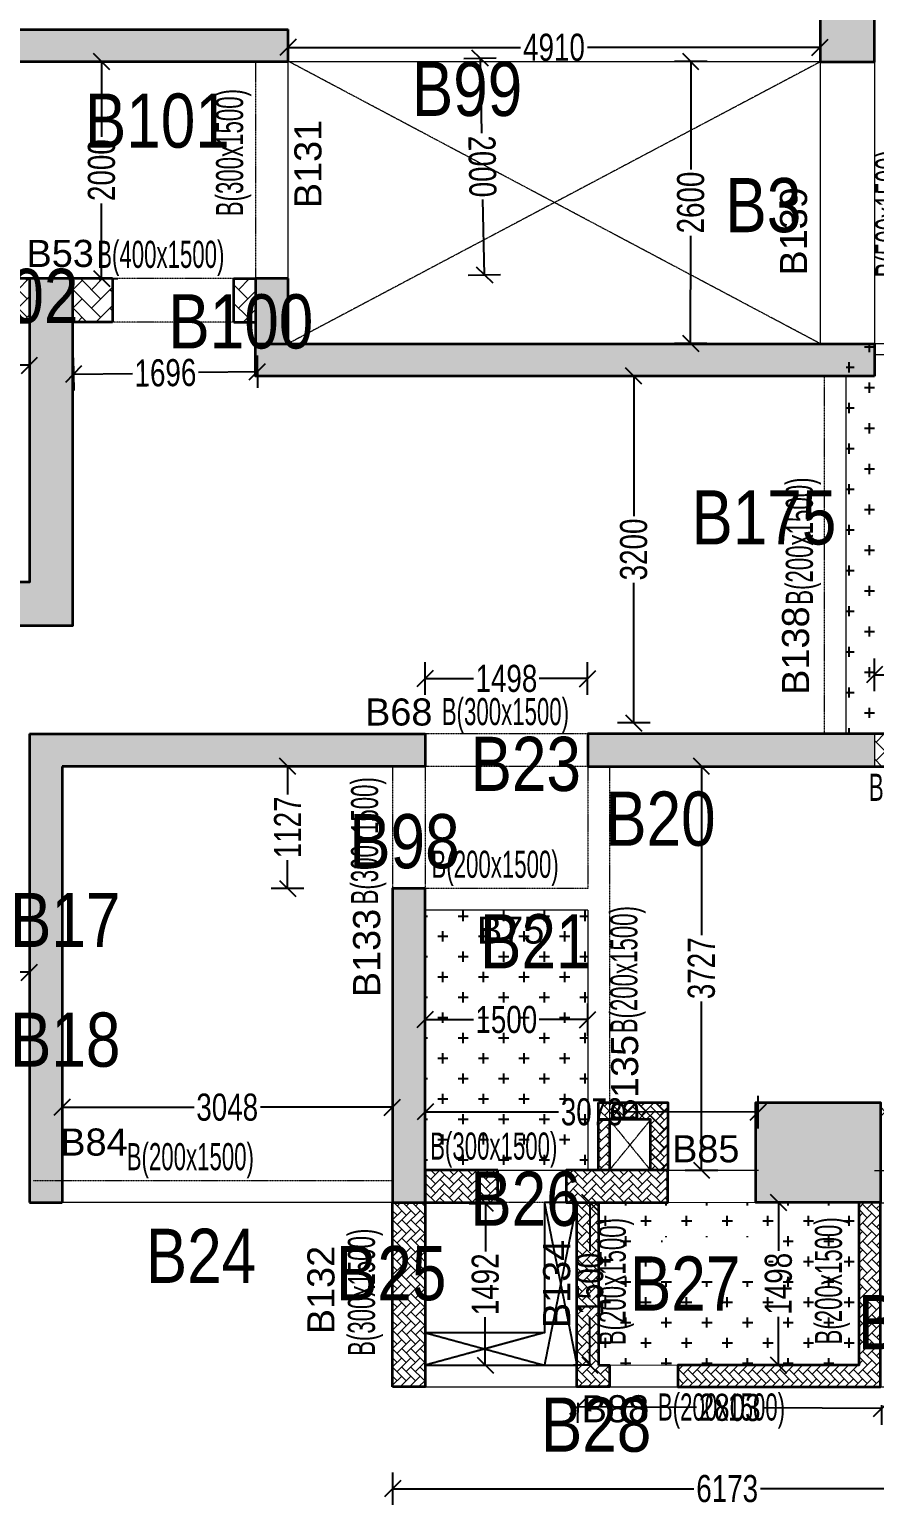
# Model space of a CAD drawing. Header units: millimetres. Extents: x -4 to 69440, y 27 to 29451.
# Drawn here: x 49877 to 57673, y 1119 to 14746 of the extents above; entities that cross this region are included whole.
import ezdxf
from ezdxf.enums import TextEntityAlignment as Align

# ---------------------------------------------------------------- set-up
doc = ezdxf.new("R2010")
doc.units = ezdxf.units.MM
doc.linetypes.add('HIDDEN', pattern=[0.375, 0.25, -0.125])
for name, color, linetype, lineweight in [('A-HIDD-ABVE', 8, 'HIDDEN', 20), ('S-BEAM', 7, 'Continuous', 18), ('S-BEAM-IDEN', 2, 'Continuous', 9), ('S-COL HATCH', 9, 'Continuous', 0), ('S-COLS', 5, 'Continuous', 35), ('S-WALL', 4, 'Continuous', 18)]:
    doc.layers.add(name, color=color, linetype=linetype, lineweight=lineweight)
for name, color, linetype in [('Abhinav working', 6, 'Continuous'), ('Beam Nos', 7, 'Continuous'), ('changes', 7, 'Continuous'), ('CUTOUT', 4, 'Continuous'), ('SUNK SLAB', 8, 'Continuous')]:
    doc.layers.add(name, color=color, linetype=linetype)
doc.styles.add('Dim.s & Anno.(Misc.)', font='ARIALN.TTF')
doc.styles.add('SC-BBS1', font='SansSerif')
doc.styles.add('SOBHA', font='swisscl.ttf')
doc.styles.add('Swis721 LtCn BT', font='swisscl.ttf', dxfattribs={"width": 0.9, "height": 233.355162})
doc.dimstyles.new('S-100', dxfattribs={"dimscale": 100, "dimtxt": 2.5, "dimasz": 1.5, "dimexe": 1.5, "dimexo": 1.5, "dimgap": 0.1, "dimtad": 0, "dimdec": 0, "dimrnd": 0.0005, "dimzin": 0, "dimdsep": 46, "dimtxsty": 'SOBHA', "dimblk": 'OBLIQUE', "dimcen": 0.09, "dimclrd": 8, "dimclre": 8, "dimclrt": 6, "dimadec": 0, "dimazin": 0, "dimtfac": 1, "dimtdec": 0, "dimtofl": 0, "dimtmove": 0, "dimatfit": 3, "dimfxl": 1.5, "dimfxlon": 1, "dimtolj": 1, "dimtzin": 0, "dimlwd": -1, "dimlwe": -1, "dimarcsym": 0})
pattern_1 = [(315, (-31091886.604, 20694843.886), (84.85281374, -1e-14), [180, -60]), (45, (-31091844.18, 20694801.46), (84.85281374, -2e-14), [180, -60])]
pattern_2 = [(0, (-31349607.12, 21120379.5), (187.5, 187.5), [93.75, -281.25]), (90, (-31349560.25, 21120332.62), (-187.5, 187.5), [93.75, -281.25])]
pattern_3 = [(45, (-31606439.54, 20755803.97), (0, 169.7056275), [360, -120]), (135, (-31606354.69, 20755888.83), (1e-14, 169.7056275), [360, -120])]

# ---------------------------------------------------------------- blocks, each defined once
blk = doc.blocks.new('A$C6614787e')
at = {"layer": 'S-COL HATCH'}
h = blk.add_hatch(dxfattribs=at)
h.set_pattern_fill('AR-HBONE', color=256, scale=15)
h.set_pattern_definition([(45, (-31102020.92, 20625022.12), (0, 84.85281374), [180, -60]), (135, (-31101978.495, 20625064.55), (7e-15, 84.85281374), [180, -60])])
h.paths.add_polyline_path([(2600, 2625), (1960, 2625), (1960, 2000), (2120, 2000), (2120, 2466), (2600, 2466)])
h = blk.add_hatch(dxfattribs=at)
h.set_pattern_fill('AR-HBONE', color=256, scale=15)
h.set_pattern_definition([(45, (0, 0), (0, 84.8528), [180, -60]), (135, (42.426, 42.426), (7e-15, 84.8528), [180, -60])])
h.paths.add_polyline_path([(2600, 2466), (2500, 2466), (2500, 2000), (2600, 2000)])
h = blk.add_hatch(dxfattribs=at)
h.set_pattern_fill('AR-HBONE', color=256, scale=15)
h.set_pattern_definition([(45, (-31364182.66, 21103765.56), (0, 84.85281374), [180, -60]), (135, (-31364140.23, 21103807.99), (7e-15, 84.85281374), [180, -60])])
h.paths.add_polyline_path([(2900, 1700), (2900, 2000), (1960, 2000), (1960, 1700)])
h = blk.add_hatch(dxfattribs=at)
h.set_pattern_fill('AR-HBONE', color=256, scale=15)
h.set_pattern_definition([(45, (-31362782.653, 21103765.56), (0, 84.85281374), [180, -60]), (135, (-31362740.227, 21103807.99), (7e-15, 84.85281374), [180, -60])])
h.paths.add_polyline_path([(4200, 1700), (4200, 2000), (3530, 2000), (3530, 1700)])
h = blk.add_hatch(dxfattribs=at)
h.set_pattern_fill('AR-HBONE', color=256, scale=15, angle=-90)
h.set_pattern_definition(pattern_1)
edge = h.paths.add_edge_path()
edge.add_line((200, 1700), (200, 200))
edge.add_line((200, 200), (1870, 200))
edge.add_line((1870, 200), (1870, 0))
edge.add_line((1870, 0), (0, 0))
edge.add_line((0, 0), (0, 1700))
edge.add_line((0, 1700), (200, 1700))
h = blk.add_hatch(dxfattribs=at)
h.set_pattern_fill('AR-HBONE', color=256, scale=15, angle=-90)
h.set_pattern_definition(pattern_1)
h.paths.add_polyline_path([(2600, 200), (2500, 200), (2500, 0), (2800, 0), (2800, 1700), (2600, 1700)])
h = blk.add_hatch(dxfattribs=at)
h.set_pattern_fill('AR-HBONE', color=256, scale=15, angle=-90)
h.set_pattern_definition([(315, (21106265.21, 31371048.637), (84.85281374, -2e-14), [180, -60]), (45, (21106307.64, 31371006.21), (84.85281374, -2e-14), [180, -60])])
h.paths.add_polyline_path([(4200, 0), (4500, 0), (4500, 1700), (4200, 1700)])
at = {"layer": 'S-COLS', "elevation": 0}
for points in [[(2600, 2625), (1960, 2625), (1960, 2000), (2120, 2000), (2120, 2466), (2600, 2466), (2600, 2625)], [(200, 1700), (200, 200), (1870, 200), (1870, 0), (0, 0), (0, 1700), (200, 1700)]]:
    blk.add_lwpolyline(points, dxfattribs=at)
for points in [[(2600, 2466), (2500, 2466), (2500, 2000), (2600, 2000)], [(1960, 2000), (2900, 2000), (2900, 1700), (1960, 1700)], [(3530, 2000), (4200, 2000), (4200, 1700), (3530, 1700)], [(2600, 200), (2500, 200), (2500, 0), (2800, 0), (2800, 1700), (2600, 1700)], [(4500, 0), (4500, 1700), (4200, 1700), (4200, 0)]]:
    blk.add_lwpolyline(points, close=True, dxfattribs=at)
blk = doc.blocks.new('A$Cfa8a0a46')
at = {"layer": 'CUTOUT', "color": 8, "linetype": 'HIDDEN'}
for p, q in [((46934, -11925), (47234, -13425)), ((47234, -11925), (46934, -13425)), ((46934, -13125), (45834, -13425)), ((45834, -13125), (46934, -13425))]:
    blk.add_line(p, q, dxfattribs=at)
at = {"layer": 'CUTOUT'}
blk.add_lwpolyline([(47234, -11925), (46934, -11925), (46934, -13125), (45834, -13125), (45834, -13425), (47234, -13425), (47234, -11925)], dxfattribs=at)
blk = doc.blocks.new('_OBLIQUE')
at = {"color": 0, "linetype": 'ByBlock'}
blk.add_line((-0.5, -0.5), (0.5, 0.5), dxfattribs=at)
blk = doc.blocks.new('*D263')
at = {"layer": 'Abhinav working', "color": 8, "transparency": 16777216}
for p, q in [((52408, 7949), (52108, 7949)), ((52258, 7949), (52258, 7688)), ((52258, 6821), (52258, 7083)), ((52408, 6821), (52108, 6821))]:
    blk.add_line(p, q, dxfattribs=at)
at = {"layer": 'Defpoints', "color": 0, "transparency": 16777216}
for p in [(53177, 7949), (52258, 6821), (53177, 6821)]:
    blk.add_point(p, dxfattribs=at)
at = {"layer": 'Abhinav working', "color": 8, "transparency": 16777216, "xscale": 150, "yscale": 150, "zscale": 150}
for p, rotation in [((52258, 7949), 90), ((52258, 6821), 270)]:
    blk.add_blockref('_OBLIQUE', p, dxfattribs=dict(at, rotation=rotation))
at = {"layer": 'Abhinav working', "color": 6, "transparency": 16777216, "insert": (52258, 7385), "char_height": 250, "attachment_point": 5, "rotation": 90, "style": 'SOBHA'}
blk.add_mtext('\\A1;1127', dxfattribs=at)
blk = doc.blocks.new('*D264')
at = {"layer": 'Abhinav working', "color": 8, "transparency": 16777216}
for p, q in [((53884, 14480), (54184, 14486)), ((54034, 14483), (54047, 13790)), ((54074, 12483), (54060, 13177)), ((53924, 12480), (54224, 12486))]:
    blk.add_line(p, q, dxfattribs=at)
at = {"layer": 'Defpoints', "color": 0, "transparency": 16777216}
for p in [(51923, 14441, 0), (51963, 12441), (54074, 12483)]:
    blk.add_point(p, dxfattribs=at)
at = {"layer": 'Abhinav working', "color": 8, "transparency": 16777216, "xscale": 150, "yscale": 150, "zscale": 150}
for p, rotation in [((54034, 14483), 91.14573770550787), ((54074, 12483), 271.1457377055079)]:
    blk.add_blockref('_OBLIQUE', p, dxfattribs=dict(at, rotation=rotation))
at = {"layer": 'Abhinav working', "color": 6, "transparency": 16777216, "insert": (54054, 13483), "char_height": 250, "attachment_point": 5, "rotation": 271.1457, "style": 'SOBHA'}
blk.add_mtext('\\A1;2000', dxfattribs=at)
blk = doc.blocks.new('*D265')
at = {"layer": 'Abhinav working', "color": 8, "transparency": 16777216}
for p, q in [((51977, 11739), (51981, 11439)), ((50281, 11717), (50285, 11417)), ((51979, 11589), (51435, 11582)), ((50283, 11567), (50827, 11574))]:
    blk.add_line(p, q, dxfattribs=at)
at = {"layer": 'Defpoints', "color": 0, "transparency": 16777216}
for p in [(50277, 12028), (51973, 12049), (51979, 11589)]:
    blk.add_point(p, dxfattribs=at)
at = {"layer": 'Abhinav working', "color": 8, "transparency": 16777216, "xscale": 150, "yscale": 150, "zscale": 150}
for p, rotation in [((50283, 11567), 180.7153729809435), ((51979, 11589), 0.7153729809436231)]:
    blk.add_blockref('_OBLIQUE', p, dxfattribs=dict(at, rotation=rotation))
at = {"layer": 'Abhinav working', "color": 6, "transparency": 16777216, "insert": (51131, 11578), "char_height": 250, "attachment_point": 5, "rotation": 0.7154, "style": 'SOBHA'}
blk.add_mtext('\\A1;1696', dxfattribs=at)
blk = doc.blocks.new('*D266')
at = {"layer": 'Abhinav working', "color": 8, "transparency": 16777216}
for p, q in [((50427, 14449), (50692, 14449)), ((50542, 14449), (50542, 13755)), ((50542, 12449), (50542, 13142)), ((50427, 12449), (50692, 12449))]:
    blk.add_line(p, q, dxfattribs=at)
at = {"layer": 'Defpoints', "color": 0, "transparency": 16777216}
for p in [(50277, 14449, 0), (50277, 12449), (50542, 12449)]:
    blk.add_point(p, dxfattribs=at)
at = {"layer": 'Abhinav working', "color": 8, "transparency": 16777216, "xscale": 150, "yscale": 150, "zscale": 150}
for p, rotation in [((50542, 14449), 90), ((50542, 12449), 270)]:
    blk.add_blockref('_OBLIQUE', p, dxfattribs=dict(at, rotation=rotation))
at = {"layer": 'Abhinav working', "color": 6, "transparency": 16777216, "insert": (50542, 13449), "char_height": 250, "attachment_point": 5, "rotation": 90, "style": 'SOBHA'}
blk.add_mtext('\\A1;2000', dxfattribs=at)
blk = doc.blocks.new('*D267')
at = {"layer": 'Abhinav working', "color": 8, "transparency": 16777216}
for p, q in [((47193, 11799), (47193, 11499)), ((49877, 11799), (49877, 11499)), ((47193, 11649), (48227, 11649)), ((49877, 11649), (48843, 11649))]:
    blk.add_line(p, q, dxfattribs=at)
at = {"layer": 'Defpoints', "color": 0, "transparency": 16777216}
for p in [(47193, 12049), (49877, 12049), (49877, 11649)]:
    blk.add_point(p, dxfattribs=at)
at = {"layer": 'Abhinav working', "color": 8, "transparency": 16777216, "xscale": 150, "yscale": 150, "zscale": 150, "rotation": 180}
blk.add_blockref('_OBLIQUE', (47193, 11649), dxfattribs=at)
at = {"layer": 'Abhinav working', "color": 8, "transparency": 16777216, "xscale": 150, "yscale": 150, "zscale": 150}
blk.add_blockref('_OBLIQUE', (49877, 11649), dxfattribs=at)
at = {"layer": 'Abhinav working', "color": 6, "transparency": 16777216, "insert": (48535, 11649), "char_height": 250, "attachment_point": 5, "style": 'SOBHA'}
blk.add_mtext('\\A1;2684', dxfattribs=at)
blk = doc.blocks.new('*D362')
at = {"layer": 'Abhinav working', "color": 8, "transparency": 16777216}
for p, q in [((55602, 11549), (55302, 11549)), ((55452, 11549), (55452, 10256)), ((55452, 8349), (55452, 9642)), ((55602, 8349), (55302, 8349))]:
    blk.add_line(p, q, dxfattribs=at)
at = {"layer": 'Defpoints', "color": 0, "transparency": 16777216}
for p in [(57173, 11549), (55452, 8349), (57173, 8349)]:
    blk.add_point(p, dxfattribs=at)
at = {"layer": 'Abhinav working', "color": 8, "transparency": 16777216, "xscale": 150, "yscale": 150, "zscale": 150}
for p, rotation in [((55452, 11549), 90), ((55452, 8349), 270)]:
    blk.add_blockref('_OBLIQUE', p, dxfattribs=dict(at, rotation=rotation))
at = {"layer": 'Abhinav working', "color": 6, "transparency": 16777216, "insert": (55452, 9949), "char_height": 250, "attachment_point": 5, "rotation": 90, "style": 'SOBHA'}
blk.add_mtext('\\A1;3200', dxfattribs=at)
blk = doc.blocks.new('*D371')
at = {"layer": 'Abhinav working', "color": 8, "transparency": 16777216}
for p, q in [((52261, 14581), (52261, 14731)), ((57171, 14581), (57171, 14731)), ((52261, 14581), (54408, 14581)), ((57171, 14581), (55024, 14581))]:
    blk.add_line(p, q, dxfattribs=at)
at = {"layer": 'Defpoints', "color": 0, "transparency": 16777216}
for p in [(52261, 14449, 0), (57171, 14581), (57171, 14449)]:
    blk.add_point(p, dxfattribs=at)
at = {"layer": 'Abhinav working', "color": 8, "transparency": 16777216, "xscale": 150, "yscale": 150, "zscale": 150, "rotation": 180}
blk.add_blockref('_OBLIQUE', (52261, 14581), dxfattribs=at)
at = {"layer": 'Abhinav working', "color": 8, "transparency": 16777216, "xscale": 150, "yscale": 150, "zscale": 150}
blk.add_blockref('_OBLIQUE', (57171, 14581), dxfattribs=at)
at = {"layer": 'Abhinav working', "color": 6, "transparency": 16777216, "insert": (54716, 14581), "char_height": 250, "attachment_point": 5, "style": 'SOBHA'}
blk.add_mtext('\\A1;4910', dxfattribs=at)
blk = doc.blocks.new('*D378')
at = {"layer": 'Abhinav working', "color": 8, "transparency": 16777216}
for p, q in [((56129, 14450), (55829, 14450)), ((55979, 14450), (55978, 13456)), ((55977, 11850), (55978, 12843)), ((56127, 11850), (55827, 11850))]:
    blk.add_line(p, q, dxfattribs=at)
at = {"layer": 'Defpoints', "color": 0, "transparency": 16777216}
for p in [(55979, 14450), (57173, 14449), (57171, 11849)]:
    blk.add_point(p, dxfattribs=at)
at = {"layer": 'Abhinav working', "color": 8, "transparency": 16777216, "xscale": 150, "yscale": 150, "zscale": 150}
for p, rotation in [((55979, 14450), 89.96028737303148), ((55977, 11850), 269.9602873730315)]:
    blk.add_blockref('_OBLIQUE', p, dxfattribs=dict(at, rotation=rotation))
at = {"layer": 'Abhinav working', "color": 6, "transparency": 16777216, "insert": (55978, 13150), "char_height": 250, "attachment_point": 5, "rotation": 89.9603, "style": 'SOBHA'}
blk.add_mtext('\\A1;2600', dxfattribs=at)
blk = doc.blocks.new('*D391')
at = {"layer": 'Abhinav working', "color": 8, "transparency": 16777216}
for p, q in [((47661, 6198), (47661, 5898)), ((49876, 6198), (49876, 5898)), ((47661, 6048), (48461, 6048)), ((49876, 6048), (49076, 6048))]:
    blk.add_line(p, q, dxfattribs=at)
at = {"layer": 'Defpoints', "color": 0, "transparency": 16777216}
for p in [(47661, 6349), (49876, 6349), (47661, 6048)]:
    blk.add_point(p, dxfattribs=at)
at = {"layer": 'Abhinav working', "color": 8, "transparency": 16777216, "xscale": 150, "yscale": 150, "zscale": 150}
for p, rotation in [((47661, 6048), 179.9999895605278), ((49876, 6048), 359.9999895605279)]:
    blk.add_blockref('_OBLIQUE', p, dxfattribs=dict(at, rotation=rotation))
at = {"layer": 'Abhinav working', "color": 6, "transparency": 16777216, "insert": (48768, 6048), "char_height": 250, "attachment_point": 5, "rotation": 360, "style": 'SOBHA'}
blk.add_mtext('\\A1;2214', dxfattribs=at)
blk = doc.blocks.new('*D392')
at = {"layer": 'Abhinav working', "color": 8, "transparency": 16777216}
for p, q in [((53527, 8608), (53528, 8908)), ((55026, 8608), (55026, 8908)), ((53527, 8758), (53973, 8758)), ((55026, 8758), (54580, 8758))]:
    blk.add_line(p, q, dxfattribs=at)
at = {"layer": 'Defpoints', "color": 0, "transparency": 16777216}
for p in [(55026, 8758), (53527, 8249), (55026, 8249)]:
    blk.add_point(p, dxfattribs=at)
at = {"layer": 'Abhinav working', "color": 8, "transparency": 16777216, "xscale": 150, "yscale": 150, "zscale": 150}
for p, rotation in [((53527, 8758), 179.9850069412481), ((55026, 8758), 359.9850069412481)]:
    blk.add_blockref('_OBLIQUE', p, dxfattribs=dict(at, rotation=rotation))
at = {"layer": 'Abhinav working', "color": 6, "transparency": 16777216, "insert": (54277, 8758), "char_height": 250, "attachment_point": 5, "rotation": 359.985, "style": 'SOBHA'}
blk.add_mtext('\\A1;1498', dxfattribs=at)
blk = doc.blocks.new('*D393')
at = {"layer": 'Abhinav working', "color": 8, "transparency": 16777216}
for p, q in [((55927, 7949), (56227, 7949)), ((56077, 7949), (56077, 6391)), ((56077, 4222), (56077, 5779)), ((55927, 4222), (56227, 4222))]:
    blk.add_line(p, q, dxfattribs=at)
at = {"layer": 'Defpoints', "color": 0, "transparency": 16777216}
for p in [(55226, 7949), (55226, 4222), (56077, 4222)]:
    blk.add_point(p, dxfattribs=at)
at = {"layer": 'Abhinav working', "color": 8, "transparency": 16777216, "xscale": 150, "yscale": 150, "zscale": 150}
for p, rotation in [((56077, 7949), 90), ((56077, 4222), 270)]:
    blk.add_blockref('_OBLIQUE', p, dxfattribs=dict(at, rotation=rotation))
at = {"layer": 'Abhinav working', "color": 6, "transparency": 16777216, "insert": (56077, 6085), "char_height": 250, "attachment_point": 5, "rotation": 90, "style": 'SOBHA'}
blk.add_mtext('\\A1;3727', dxfattribs=at)
blk = doc.blocks.new('*D394')
at = {"layer": 'Abhinav working', "color": 8, "transparency": 16777216}
for p, q in [((53526, 5761), (53526, 5461)), ((55026, 5761), (55026, 5461)), ((53526, 5611), (53972, 5611)), ((55026, 5611), (54579, 5611))]:
    blk.add_line(p, q, dxfattribs=at)
at = {"layer": 'Defpoints', "color": 0, "transparency": 16777216}
for p in [(53526, 6622), (55026, 6622), (53526, 5611)]:
    blk.add_point(p, dxfattribs=at)
at = {"layer": 'Abhinav working', "color": 8, "transparency": 16777216, "xscale": 150, "yscale": 150, "zscale": 150, "rotation": 180}
blk.add_blockref('_OBLIQUE', (53526, 5611), dxfattribs=at)
at = {"layer": 'Abhinav working', "color": 8, "transparency": 16777216, "xscale": 150, "yscale": 150, "zscale": 150}
blk.add_blockref('_OBLIQUE', (55026, 5611), dxfattribs=at)
at = {"layer": 'Abhinav working', "color": 6, "transparency": 16777216, "insert": (54276, 5611), "char_height": 250, "attachment_point": 5, "style": 'SOBHA'}
blk.add_mtext('\\A1;1500', dxfattribs=at)
blk = doc.blocks.new('*D395')
at = {"layer": 'Abhinav working', "color": 8, "transparency": 16777216}
for p, q in [((50177, 4652), (50177, 4952)), ((53225, 4652), (53225, 4952)), ((50177, 4802), (51395, 4802)), ((53225, 4802), (52008, 4802))]:
    blk.add_line(p, q, dxfattribs=at)
at = {"layer": 'Defpoints', "color": 0, "transparency": 16777216}
for p in [(53225, 4802), (50177, 3924), (53225, 3924)]:
    blk.add_point(p, dxfattribs=at)
at = {"layer": 'Abhinav working', "color": 8, "transparency": 16777216, "xscale": 150, "yscale": 150, "zscale": 150, "rotation": 180}
blk.add_blockref('_OBLIQUE', (50177, 4802), dxfattribs=at)
at = {"layer": 'Abhinav working', "color": 8, "transparency": 16777216, "xscale": 150, "yscale": 150, "zscale": 150}
blk.add_blockref('_OBLIQUE', (53225, 4802), dxfattribs=at)
at = {"layer": 'Abhinav working', "color": 6, "transparency": 16777216, "insert": (51701, 4802), "char_height": 250, "attachment_point": 5, "style": 'SOBHA'}
blk.add_mtext('\\A1;3048', dxfattribs=at)
blk = doc.blocks.new('*D396')
at = {"layer": 'Abhinav working', "color": 8, "transparency": 16777216}
for p, q in [((53934, 3915), (54234, 3915)), ((54084, 3915), (54083, 3472)), ((54082, 2423), (54082, 2866)), ((53932, 2423), (54232, 2423))]:
    blk.add_line(p, q, dxfattribs=at)
at = {"layer": 'Defpoints', "color": 0, "transparency": 16777216}
for p in [(53527, 3916), (54084, 3915), (53526, 2424)]:
    blk.add_point(p, dxfattribs=at)
at = {"layer": 'Abhinav working', "color": 8, "transparency": 16777216, "xscale": 150, "yscale": 150, "zscale": 150}
for p, rotation in [((54084, 3915), 89.93027358215112), ((54082, 2423), 269.9302735821511)]:
    blk.add_blockref('_OBLIQUE', p, dxfattribs=dict(at, rotation=rotation))
at = {"layer": 'Abhinav working', "color": 6, "transparency": 16777216, "insert": (54083, 3169), "char_height": 250, "attachment_point": 5, "rotation": 89.9303, "style": 'SOBHA'}
blk.add_mtext('\\A1;1492', dxfattribs=at)
blk = doc.blocks.new('*D397')
at = {"layer": 'Abhinav working', "color": 8, "transparency": 16777216}
for p, q in [((53528, 4610), (53528, 4910)), ((56601, 4608), (56601, 4908)), ((53528, 4760), (54757, 4759)), ((56601, 4758), (55371, 4759))]:
    blk.add_line(p, q, dxfattribs=at)
at = {"layer": 'Defpoints', "color": 0, "transparency": 16777216}
for p in [(56601, 4758), (53527, 4224), (56601, 4222)]:
    blk.add_point(p, dxfattribs=at)
at = {"layer": 'Abhinav working', "color": 8, "transparency": 16777216, "xscale": 150, "yscale": 150, "zscale": 150}
for p, rotation in [((53528, 4760), 179.9589462910458), ((56601, 4758), 359.9589462910458)]:
    blk.add_blockref('_OBLIQUE', p, dxfattribs=dict(at, rotation=rotation))
at = {"layer": 'Abhinav working', "color": 6, "transparency": 16777216, "insert": (55064, 4759), "char_height": 250, "attachment_point": 5, "rotation": 359.9589, "style": 'SOBHA'}
blk.add_mtext('\\A1;3073', dxfattribs=at)
blk = doc.blocks.new('*D398')
at = {"layer": 'Abhinav working', "color": 8, "transparency": 16777216}
for p, q in [((55047, 3924), (54897, 3924)), ((55047, 3924), (55047, 3478)), ((55047, 2424), (55047, 2870)), ((55047, 2424), (54897, 2424))]:
    blk.add_line(p, q, dxfattribs=at)
at = {"layer": 'Defpoints', "color": 0, "transparency": 16777216}
for p in [(55127, 3924), (55047, 2424), (55127, 2424)]:
    blk.add_point(p, dxfattribs=at)
at = {"layer": 'Abhinav working', "color": 8, "transparency": 16777216, "xscale": 150, "yscale": 150, "zscale": 150}
for p, rotation in [((55047, 3924), 90), ((55047, 2424), 270)]:
    blk.add_blockref('_OBLIQUE', p, dxfattribs=dict(at, rotation=rotation))
at = {"layer": 'Abhinav working', "color": 6, "transparency": 16777216, "insert": (55047, 3174), "char_height": 250, "attachment_point": 5, "rotation": 90, "style": 'SOBHA'}
blk.add_mtext('\\A1;1500', dxfattribs=at)
blk = doc.blocks.new('*D399')
at = {"layer": 'Abhinav working', "color": 8, "transparency": 16777216}
for p, q in [((53227, 1433), (53227, 1133)), ((59401, 1433), (59401, 1133)), ((53227, 1283), (56007, 1283)), ((59401, 1283), (56621, 1283))]:
    blk.add_line(p, q, dxfattribs=at)
at = {"layer": 'Defpoints', "color": 0, "transparency": 16777216}
for p in [(53227, 2224), (59401, 2224), (59401, 1283)]:
    blk.add_point(p, dxfattribs=at)
at = {"layer": 'Abhinav working', "color": 8, "transparency": 16777216, "xscale": 150, "yscale": 150, "zscale": 150}
for p, rotation in [((53227, 1283), 179.9997808087516), ((59401, 1283), 359.9997808087516)]:
    blk.add_blockref('_OBLIQUE', p, dxfattribs=dict(at, rotation=rotation))
at = {"layer": 'Abhinav working', "color": 6, "transparency": 16777216, "insert": (56314, 1283), "char_height": 250, "attachment_point": 5, "rotation": 359.9998, "style": 'SOBHA'}
blk.add_mtext('\\A1;6173', dxfattribs=at)
blk = doc.blocks.new('*D402')
at = {"layer": 'Abhinav working', "color": 8, "transparency": 16777216}
for p, q in [((57673, 8643), (57673, 8943)), ((59402, 8643), (59402, 8943)), ((57673, 8793), (58234, 8793)), ((59402, 8793), (58841, 8793))]:
    blk.add_line(p, q, dxfattribs=at)
at = {"layer": 'Defpoints', "color": 0, "transparency": 16777216}
for p in [(59402, 8793), (57673, 8249), (59402, 8249)]:
    blk.add_point(p, dxfattribs=at)
at = {"layer": 'Abhinav working', "color": 8, "transparency": 16777216, "xscale": 150, "yscale": 150, "zscale": 150}
for p, rotation in [((57673, 8793), 180.0003968272919), ((59402, 8793), 0.0003968272920054)]:
    blk.add_blockref('_OBLIQUE', p, dxfattribs=dict(at, rotation=rotation))
at = {"layer": 'Abhinav working', "color": 6, "transparency": 16777216, "insert": (58538, 8793), "char_height": 250, "attachment_point": 5, "rotation": 0.0004, "style": 'SOBHA'}
blk.add_mtext('\\A1;1729', dxfattribs=at)
blk = doc.blocks.new('*D410')
at = {"layer": 'Abhinav working', "color": 8, "transparency": 16777216}
for p, q in [((54936, 2074), (54934, 1892)), ((57738, 2055), (57737, 1873)), ((54935, 2042), (56030, 2034)), ((57738, 2023), (56643, 2030))]:
    blk.add_line(p, q, dxfattribs=at)
at = {"layer": 'Defpoints', "color": 0, "transparency": 16777216}
for p in [(54937, 2224), (57739, 2205), (57738, 2023)]:
    blk.add_point(p, dxfattribs=at)
at = {"layer": 'Abhinav working', "color": 8, "transparency": 16777216, "xscale": 150, "yscale": 150, "zscale": 150}
for p, rotation in [((54935, 2042), 179.6093582217339), ((57738, 2023), 359.6093582217339)]:
    blk.add_blockref('_OBLIQUE', p, dxfattribs=dict(at, rotation=rotation))
at = {"layer": 'Abhinav working', "color": 6, "transparency": 16777216, "insert": (56337, 2032), "char_height": 250, "attachment_point": 5, "rotation": 359.6094, "style": 'SOBHA'}
blk.add_mtext('\\A1;2803', dxfattribs=at)
blk = doc.blocks.new('*D411')
at = {"layer": 'Abhinav working', "color": 8, "transparency": 16777216}
for p, q in [((56938, 3923), (56638, 3923)), ((56788, 3923), (56787, 3477)), ((56786, 2424), (56786, 2870)), ((56936, 2424), (56636, 2425))]:
    blk.add_line(p, q, dxfattribs=at)
at = {"layer": 'Defpoints', "color": 0, "transparency": 16777216}
for p in [(56788, 3923), (57729, 3922), (57727, 2423)]:
    blk.add_point(p, dxfattribs=at)
at = {"layer": 'Abhinav working', "color": 8, "transparency": 16777216, "xscale": 150, "yscale": 150, "zscale": 150}
for p, rotation in [((56788, 3923), 89.9299265414251), ((56786, 2424), 269.929926541425)]:
    blk.add_blockref('_OBLIQUE', p, dxfattribs=dict(at, rotation=rotation))
at = {"layer": 'Abhinav working', "color": 6, "transparency": 16777216, "insert": (56787, 3174), "char_height": 250, "attachment_point": 5, "rotation": 89.9299, "style": 'SOBHA'}
blk.add_mtext('\\A1;1498', dxfattribs=at)

msp = doc.modelspace()

# ---------------------------------------------------------------- hatches: boundary and pattern name
at = {"layer": 'S-COL HATCH', "transparency": 33554687}
h = msp.add_hatch(color=256, dxfattribs=at)
h.dxf.hatch_style = 1
h.paths.add_polyline_path([(57672.8, 16898.2), (57172.8, 16898.2), (57172.8, 14447.6), (57672.8, 14447.6)])
h = msp.add_hatch(color=256, dxfattribs=at)
h.dxf.hatch_style = 1
h.paths.add_polyline_path([(47572.8, 14747.6), (47772.8, 14747.6), (51962.8, 14747.6), (51962.8, 14447.6), (47572.8, 14447.6)])
h.paths.add_polyline_path([(51962.8, 14747.6), (52262.5, 14747.6), (52262.5, 14447.6), (51962.8, 14447.6)])
h = msp.add_hatch(color=256, dxfattribs=at)
h.dxf.hatch_style = 1
h.paths.add_polyline_path([(44922.8, 9247.6), (44922.8, 9647.6), (49877.2, 9647.6), (49877.2, 12447.6), (50277.2, 12447.6), (50277.2, 9247.6)])
at = {"layer": 'S-COL HATCH'}
h = msp.add_hatch(dxfattribs=at)
h.set_pattern_fill('AR-HBONE', color=256, scale=30)
h.set_pattern_definition(pattern_3)
h.paths.add_polyline_path([(49119.7, 12047.6), (49119.7, 12447.6), (49877.2, 12447.6), (49877.2, 12047.6)])
h = msp.add_hatch(dxfattribs=at)
h.set_pattern_fill('AR-HBONE', color=256, scale=30)
h.set_pattern_definition(pattern_3)
h.paths.add_polyline_path([(50277.2, 12047.6), (50277.2, 12447.6), (50642.2, 12447.6), (50642.2, 12047.6), (50553.2, 12047.6)])
h = msp.add_hatch(dxfattribs=at)
h.set_pattern_fill('AR-HBONE', color=256, scale=30)
h.set_pattern_definition(pattern_3)
h.paths.add_polyline_path([(51762.2, 12047.6), (51762.2, 12447.6), (51962.2, 12447.6), (51962.2, 12047.6)])
at = {"layer": 'S-COL HATCH', "transparency": 33554687}
h = msp.add_hatch(color=256, dxfattribs=at)
h.dxf.hatch_style = 1
h.paths.add_polyline_path([(52262.5, 12447.6), (51962.8, 12447.6), (51962.8, 11847.6), (52262.5, 11847.6)])
h = msp.add_hatch(color=256, dxfattribs=at)
h.dxf.hatch_style = 1
h.paths.add_polyline_path([(51962.8, 11847.6), (51962.8, 11547.6), (57672.8, 11547.6), (57672.8, 11847.6)])
h = msp.add_hatch(color=256, dxfattribs=at)
h.dxf.hatch_style = 1
h.paths.add_polyline_path([(49877.2, 8247.6), (53527.2, 8247.6), (53527.2, 7947.6), (50177.2, 7947.6), (50177.2, 3922.4), (49877.2, 3922.4)])
h = msp.add_hatch(color=256, dxfattribs=at)
h.dxf.hatch_style = 1
h.paths.add_polyline_path([(55027.2, 8247.6), (57672.8, 8247.6), (57672.8, 7947.6), (55027.2, 7947.6)])
at = {"layer": 'S-COL HATCH'}
h = msp.add_hatch(dxfattribs=at)
h.set_pattern_fill('AR-HBONE', color=256, scale=30)
h.set_pattern_definition([(45, (-31789949.04, 20738732.18), (0, 169.7056275), [360, -120]), (135, (-31789864.19, 20738817.03), (1e-14, 169.7056275), [360, -120])])
h.paths.add_polyline_path([(59402.2, 7947.6), (59402.2, 8247.6), (57672.8, 8247.6), (57672.8, 7947.6)])
at = {"layer": 'S-COL HATCH', "transparency": 33554687}
h = msp.add_hatch(color=256, dxfattribs=at)
h.dxf.hatch_style = 1
h.paths.add_polyline_path([(53227.1, 6820.2), (53527.2, 6820.2), (53527.2, 3922.4), (53227.1, 3922.4)])
at = {"layer": 'S-COL HATCH'}
h = msp.add_hatch(dxfattribs=at)
h.set_pattern_fill('AR-HBONE', color=256, scale=30)
h.set_pattern_definition([(45, (-31789949.04, 20639014.18), (0, 169.7056275), [360, -120]), (135, (-31789864.19, 20639099.03), (1e-14, 169.7056275), [360, -120])])
h.paths.add_polyline_path([(55227.2, 4847.6), (55227.2, 4687.6), (55607.2, 4687.6), (55607.2, 4220.2), (55767.2, 4220.2), (55767.2, 4847.6)])
h.paths.add_polyline_path([(59102.2, 4847.6), (57727.2, 4847.6), (57727.2, 4687.6), (59102.2, 4687.6)])
at = {"layer": 'S-COL HATCH', "transparency": 33554687}
h = msp.add_hatch(color=256, dxfattribs=at)
h.dxf.hatch_style = 1
h.paths.add_polyline_path([(56577.2, 3922.4), (57727.2, 3922.4), (57727.2, 4847.2), (56577.2, 4847.2)])
at = {"layer": 'SUNK SLAB'}
h = msp.add_hatch(dxfattribs=at)
h.set_pattern_fill('CROSS', color=8, scale=750, style=0)
h.set_pattern_definition(pattern_2)
h.paths.add_polyline_path([(57412.8, 11847.6), (58762.8, 11847.6), (58762.8, 8247.6), (57412.8, 8247.6)])
h = msp.add_hatch(dxfattribs=at)
h.set_pattern_fill('CROSS', color=8, scale=750, style=0)
h.set_pattern_definition([(0, (-31349607.12, 21120379.48), (187.5, 187.5), [93.75, -281.25]), (90, (-31349560.25, 21120332.6), (-187.5, 187.5), [93.75, -281.25])])
h.paths.add_polyline_path([(53527.2, 6620.2), (55027.2, 6620.2), (55027.2, 4220.2), (53527.2, 4220.2)])
h.paths.add_polyline_path([(54906.9, 4178), (53508.4, 4178), (53508.4, 4705.2), (54906.9, 4705.2)], flags=9)
h = msp.add_hatch(dxfattribs=at)
h.set_pattern_fill('CROSS', color=8, scale=750, style=0)
h.set_pattern_definition(pattern_2)
h.paths.add_polyline_path([(57527.2, 2420.1), (57527.2, 3920.4), (55127.2, 3922.4), (55127.2, 2421.5)])
h.paths.add_polyline_path([(55716.4, 3193.6), (55716.4, 3605.5), (56693.9, 3605.5), (56693.9, 3193.6)], flags=0)
h.paths.add_polyline_path([(57514.9, 2551.3), (57514.9, 3824.6), (56987.7, 3824.6), (56987.7, 2551.3)], flags=24)
h.paths.add_polyline_path([(55519.6, 2544.4), (55519.6, 3817.6), (54992.4, 3817.6), (54992.4, 2544.4)], flags=9)
h.paths.add_polyline_path([(55670.4, 3141.1), (56720.1, 3141.1), (56720.1, 3659.2), (55670.4, 3659.2)], flags=24)

# ---------------------------------------------------------------- linework, layer by layer
at = {"layer": 'A-HIDD-ABVE', "linetype": 'HIDDEN'}
for p, q in [((57172.8, 14447.6), (52262.5, 11847.6)), ((57172.8, 11847.6), (52274.5, 14447.6, 0)), ((55607.2, 4687.6), (55227.2, 4222.4)), ((55607.2, 4222.4), (55227.2, 4687.6))]:
    msp.add_line(p, q, dxfattribs=at)
at = {"layer": 'S-BEAM', "linetype": 'HIDDEN'}
for p, q in [((51962.8, 14447.6), (51962.8, 12447.6)), ((51962.8, 12447.6), (50277.2, 12447.6)), ((51962.8, 12047.6), (50277.2, 12047.6)), ((57212.8, 8247.6), (57212.8, 11547.6)), ((55027.2, 8247.2), (53527.2, 8247.6)), ((53227.2, 7947.6), (53227.1, 6820.2)), ((53527.2, 7947.6), (53527.2, 6820.2)), ((55027.2, 7947.6), (53527.2, 7947.6)), ((55027.2, 7947.6), (55027.2, 6820.2)), ((55227.2, 7947.6), (55227.2, 4687.6)), ((55027.2, 6820.2), (53527.2, 6820.2)), ((53227.1, 4122.4), (49911.5, 4122.4)), ((54727.2, 3922.4), (53877.2, 3922.4))]:
    msp.add_line(p, q, dxfattribs=at)
at = {"layer": 'S-BEAM'}
for p, q in [((52262.5, 12447.6), (52262.5, 14447.6, 0)), ((57172.8, 14447.6, 0), (52274.5, 14447.6, 0)), ((57172.8, 14447.6, 0), (57172.8, 11847.6)), ((57672.8, 14447.6), (57672.8, 11847.6)), ((57412.8, 8247.6), (57412.8, 11547.6)), ((55027.2, 6620.2), (53527.2, 6620.2)), ((55027.2, 6620.2), (55027.2, 4220.2)), ((55607.2, 4687.6), (55227.2, 4687.6)), ((55227.2, 4687.6), (55227.2, 4220.2)), ((55607.2, 4687.6), (55607.2, 4220.2)), ((56602.2, 4220.2), (53527.2, 4220.2)), ((57672.8, 4220.2), (59102.2, 4220.2)), ((53227.1, 3922.4), (49911.5, 3922.4)), ((53227.2, 3922.4), (53227.2, 2222.4)), ((53527.2, 3922.4), (53526.3, 2422.4)), ((53946.6, 3922.4), (53527.2, 3922.4)), ((54927.2, 3922.4), (54727.2, 3922.4)), ((54927.2, 3922.4), (54927.2, 2422.4)), ((57527.2, 3920.4), (55127.2, 3922.4)), ((55127.2, 3922.4), (55127.2, 2422.4)), ((57521.5, 3920.4), (59102.2, 3920.4)), ((57527.2, 3922.4), (57527.2, 2420.1)), ((54927.2, 2421.6), (53527.2, 2422.4)), ((57527.2, 2420.1), (55127.2, 2421.5)), ((53227.2, 2222.4), (59402.2, 2222.4))]:
    msp.add_line(p, q, dxfattribs=at)
at = {"layer": 'S-BEAM', "color": 5, "elevation": 0}
msp.add_lwpolyline([(55227.2, 4847.6), (55227.2, 4687.6), (55607.2, 4687.6), (55607.2, 4220.2), (55767.2, 4220.2), (55767.2, 4847.6)], close=True, dxfattribs=at)
at = {"layer": 'S-COL HATCH', "transparency": 33554687}
msp.add_line((57672.8, 8247.6), (57672.8, 7947.6), dxfattribs=at)
at = {"layer": 'S-COLS'}
for p, q in [((52262.5, 14447.6, 0), (52262.5, 14747.6, 0)), ((49877.2, 12447.6), (49119.7, 12447.6)), ((50642.2, 12447.6), (50277.2, 12447.6)), ((50642.2, 12447.6), (50642.2, 12047.6)), ((51762.2, 12047.6), (51762.2, 12447.6)), ((51762.2, 12447.6), (51962.8, 12447.6)), ((49119.7, 12047.6), (49877.2, 12047.6)), ((50642.2, 12047.6), (50277.2, 12047.6)), ((51762.2, 12047.6), (51962.8, 12047.6)), ((49877.2, 8247.6), (49877.2, 3922.4)), ((49877.2, 8247.6), (53527.2, 8247.6)), ((53527.2, 8247.6), (53527.2, 7947.6)), ((53527.2, 7947.6), (50177.2, 7947.6)), ((50177.2, 7947.6), (50177.2, 3922.4)), ((49877.2, 3922.4), (50177.2, 3922.4))]:
    msp.add_line(p, q, dxfattribs=at)
at = {"layer": 'S-COLS', "elevation": 0}
for points in [[(57672.8, 16898.2), (57172.8, 16898.2), (57172.8, 14447.6), (57672.8, 14447.6)], [(57672.8, 11547.6), (51962.8, 11547.6), (51962.8, 11847.6), (57672.8, 11847.6)], [(59402.2, 8247.6), (55027.2, 8247.6), (55027.2, 7947.6), (59402.2, 7947.6)], [(53527.2, 6820.2), (53227.1, 6820.2), (53227.1, 3922.4), (53527.2, 3922.4)], [(57727.2, 3922.4), (56577.2, 3922.4), (56577.2, 4847.2), (57727.2, 4847.2)]]:
    msp.add_lwpolyline(points, close=True, dxfattribs=at)
for points in [[(52262.5, 14447.6), (47572.8, 14447.6), (47572.8, 14747.6), (52262.5, 14747.6)], [(39122.8, 9247.6), (50277.2, 9247.6), (50277.2, 12447.6), (49877.2, 12447.6), (49877.2, 9647.6), (47192.8, 9647.6)]]:
    msp.add_lwpolyline(points, dxfattribs=at)
at = {"layer": 'S-COLS', "color": 5, "elevation": 0}
msp.add_lwpolyline([(52262.5, 12447.6), (51962.8, 12447.6), (51962.8, 11847.6), (52262.5, 11847.6)], close=True, dxfattribs=at)
at = {"layer": 'S-WALL', "color": 7}
for p, q in [((58762.2, 11847.6), (57672.2, 11847.6)), ((57672.2, 11747.6), (58662.2, 11747.6))]:
    msp.add_line(p, q, dxfattribs=at)

# ---------------------------------------------------------------- block references
at = {"layer": 'Beam Nos'}
msp.add_blockref('A$Cfa8a0a46', (7693.3, 15847.6), dxfattribs=at)
at = {"layer": 'changes', "xscale": -1}
msp.add_blockref('A$C6614787e', (57727.2, 2222.4), dxfattribs=at)

# ---------------------------------------------------------------- texts
at = {"layer": 'Abhinav working', "char_height": 500, "attachment_point": 1, "style": 'Dim.s & Anno.(Misc.)'}
for s, insert in [('B99', (53404.2, 14448.9, 0)), ('B101', (50387.7, 14155.8, 0)), ('B3', (56297.5, 13376.3, 0)), ('B102', (48990.8, 12538.3, 0)), ('B100', (51157.9, 12303.5, 0)), ('B175', (55983.9, 10494.9, 0)), ('B23', (53945.8, 8220.7, 0)), ('B20', (55188.3, 7715.3, 0)), ('B98', (52826.5, 7507.2, 0)), ('B17', (49697, 6780.8, 0)), ('B21', (54033.7, 6583.6, 0)), ('B18', (49697, 5676.5, 0)), ('B26', (53943.6, 4208.6, 0)), ('B24', (50949.5, 3682, 0)), ('B25', (52704.7, 3522.3, 0)), ('B27', (55416.5, 3426.1, 0)), ('B34', (57519, 3069.2, 0)), ('B28', (54595.2, 2124.6, 0))]:
    msp.add_mtext_dynamic_manual_height_columns(s, width=21149.247, gutter_width=5423.5, heights=[0], dxfattribs=dict(at, insert=insert))
at = {"layer": 'Beam Nos', "style": 'SC-BBS1'}
for s, p in [('B131', (52645.6, 13505.5, 0)), ('B139', (57126.1, 12883.6)), ('B138', (57145, 9015.6)), ('B133', (53187.3, 6226)), ('B135', (55567.8, 5062.5)), ('B134', (54940.5, 3172.5)), ('B132', (52765.8, 3116))]:
    msp.add_text(s, height=250, rotation=90, dxfattribs=at).set_placement(p, align=Align.BOTTOM_CENTER)
for s, p in [('B53', (50160, 12480.6)), ('B68', (53283.7, 8249.5)), ('B75', (54316.2, 6237.1, 0)), ('B84', (50471.5, 4281.5, 0)), ('B85', (56116.5, 4219.6, 0)), ('B88', (55282, 1820.9))]:
    msp.add_text(s, height=250, dxfattribs=at).set_placement(p, align=Align.BOTTOM_CENTER)
at = {"layer": 'S-BEAM-IDEN', "style": 'Swis721 LtCn BT', "width": 0.8}
for s, p in [('B(300x1500)', (51847.8, 13023.5)), ('B(500x1500)', (57930.8, 12459.8)), ('B(200x1500)', (57104.8, 9439.1)), ('B(300x1500)', (53093.3, 6674.2)), ('B(200x1500)', (55485.2, 5485)), ('B(200x1500)', (55378, 2606.9)), ('B(200x1500)', (57373.2, 2613.8)), ('B(300x1500)', (53064.3, 2508.5))]:
    msp.add_text(s, height=250, rotation=90, dxfattribs=at).set_placement(p)
for s, p in [('B(400x1500)', (50501.3, 12547)), ('B(300x1500)', (53681.2, 8328.3)), ('B(300x1500)', (57621.3, 7629.7)), ('B(200x1500)', (53585.8, 6919.6)), ('B(300x1500)', (53573.4, 4319.6)), ('B(200x1500)', (50773.8, 4221.8)), ('B(200x1500)', (55674.5, 1912))]:
    msp.add_text(s, height=250, dxfattribs=at).set_placement(p)

# ---------------------------------------------------------------- dimensions: what is measured, and where the dimension line sits
at = {"layer": 'Abhinav working', "color": 3}
for p1, p2, distance, picture, middle in [((52260.8, 14448.9, 0), (57171.2, 14448.9, 0), 131.7, '*D371', (54716, 14580.6)), ((57171.2, 11848.9, 0), (57173, 14448.9, 0), 1193.9, '*D378', (55978.1, 13149.7)), ((57173, 11549, 0), (57173, 8348.9, 0), -1720.9, '*D362', (55452.1, 9948.9, 0)), ((53527.3, 8248.9, 0), (55025.5, 8248.5, 0), 509, '*D392', (54276.6, 8757.7)), ((57673, 8248.9, 0), (59402.3, 8248.9, 0), 544.5, '*D402', (58537.6, 8793.4)), ((49875.5, 6348.9, 0), (47661.1, 6348.9, 0), 301.1, '*D391', (48768.3, 6047.8)), ((50177.3, 3923.7, 0), (53225.5, 3923.7, 0), 877.8, '*D395', (51701.4, 4801.5)), ((53527.4, 4223.7, 0), (56600.5, 4221.5, 0), 536.5, '*D397', (55064.3, 4759.1)), ((53525.5, 2423.7, 0), (53527.3, 3915.9, 0), -556.3, '*D396', (54082.8, 3169.1)), ((57727.3, 2423.3, 0), (57729.2, 3921.7, 0), 941.5, '*D411', (56786.8, 3173.7)), ((53227.3, 2223.7, 0), (59400.5, 2223.7, 0), -940.3, '*D399', (56313.9, 1283.4)), ((54936.6, 2223.7, 0), (57739.1, 2204.6), -182, '*D410', (56336.6, 2032.1))]:
    dim = msp.add_aligned_dim(p1=p1, p2=p2, distance=distance, dimstyle='S-100', dxfattribs=at)
    dim.commit()
    dim.dimension.update_dxf_attribs({"geometry": picture, "text_midpoint": middle})
at = {"layer": 'Abhinav working'}
for base, p1, p2, picture, middle in [((50542.3, 12448.9), (50277.3, 14448.9, 0), (50277.3, 12448.9, 0), '*D266', (50542.3, 13448.9)), ((52258.4, 6821.5), (53177.3, 7948.9, 0), (53177.3, 6821.5, 0), '*D263', (52258.4, 7385.2))]:
    dim = msp.add_linear_dim(base=base, p1=p1, p2=p2, angle=90, dimstyle='S-100', dxfattribs=at)
    dim.commit()
    dim.dimension.update_dxf_attribs({"geometry": picture, "text_midpoint": middle})
for p1, p2, distance, picture, middle in [((51923.1, 14440.9, 0), (51963.1, 12440.9, 0), 2111, '*D264', (54053.6, 13483.1)), ((47193, 12048.9, 0), (49877.3, 12048.9, 0), -399.9, '*D267', (48535.2, 11649)), ((50277.3, 12027.7, 0), (51973, 12048.9, 0), -460.3, '*D265', (51130.9, 11578.1))]:
    dim = msp.add_aligned_dim(p1=p1, p2=p2, distance=distance, dimstyle='S-100', dxfattribs=at)
    dim.commit()
    dim.dimension.update_dxf_attribs({"geometry": picture, "text_midpoint": middle})
at = {"layer": 'Abhinav working', "color": 3}
for base, p1, p2, picture, middle in [((56077.4, 4221.5), (55225.5, 7948.9, 0), (55225.5, 4221.5, 0), '*D393', (56077.4, 6085.2)), ((55046.7, 2423.7), (55127.4, 3923.7, 0), (55127.4, 2423.7, 0), '*D398', (55046.7, 3173.7))]:
    dim = msp.add_linear_dim(base=base, p1=p1, p2=p2, angle=90, dimstyle='S-100', dxfattribs=at)
    dim.commit()
    dim.dimension.update_dxf_attribs({"geometry": picture, "text_midpoint": middle})
dim = msp.add_linear_dim(base=(53525.5, 5610.8), p1=(55025.5, 6621.5, 0), p2=(53525.5, 6621.5, 0), dimstyle='S-100', dxfattribs=at)
dim.commit()
dim.dimension.update_dxf_attribs({"geometry": '*D394', "text_midpoint": (54275.5, 5610.8)})

doc.saveas('drawing.dxf')
